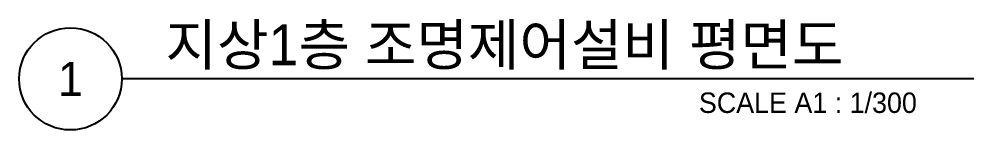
# Model space of a CAD drawing. Header units: millimetres. Extents: x 39625 to 501091, y -351975 to 836145.
# Drawn here: x 91122 to 132978, y -347550 to -342665 of the extents above; entities that cross this region are included whole.
import ezdxf
from ezdxf.enums import TextEntityAlignment as Align

# ---------------------------------------------------------------- set-up
doc = ezdxf.new("R2010")
doc.units = ezdxf.units.MM
doc.header["$LTSCALE"] = 150
doc.layers.add('-----41 Drawing Title', color=2, linetype='Continuous')
doc.styles.add('ELEC', font='Dotum.ttf')

msp = doc.modelspace()

# ---------------------------------------------------------------- linework, layer by layer
at = {"layer": '-----41 Drawing Title', "color": 7}
msp.add_line((132978, -345300), (95622, -345300), dxfattribs=at)
msp.add_circle((93372, -345300), 2250, dxfattribs=at)

# ---------------------------------------------------------------- texts
at = {"layer": '-----41 Drawing Title', "color": 2, "style": 'ELEC'}
msp.add_text('지상1층 조명제어설비 평면도', height=1800, dxfattribs=at).set_placement((97539, -344700))
at = {"layer": '-----41 Drawing Title', "color": 7, "style": 'ELEC'}
msp.add_text('1', height=1500, dxfattribs=at).set_placement((93372, -345300), align=Align.MIDDLE)
at = {"layer": '-----41 Drawing Title', "style": 'ELEC'}
msp.add_text('SCALE A1 : 1/300', height=900, dxfattribs=at).set_placement((130478, -346800), align=Align.RIGHT)

doc.saveas('drawing.dxf')
